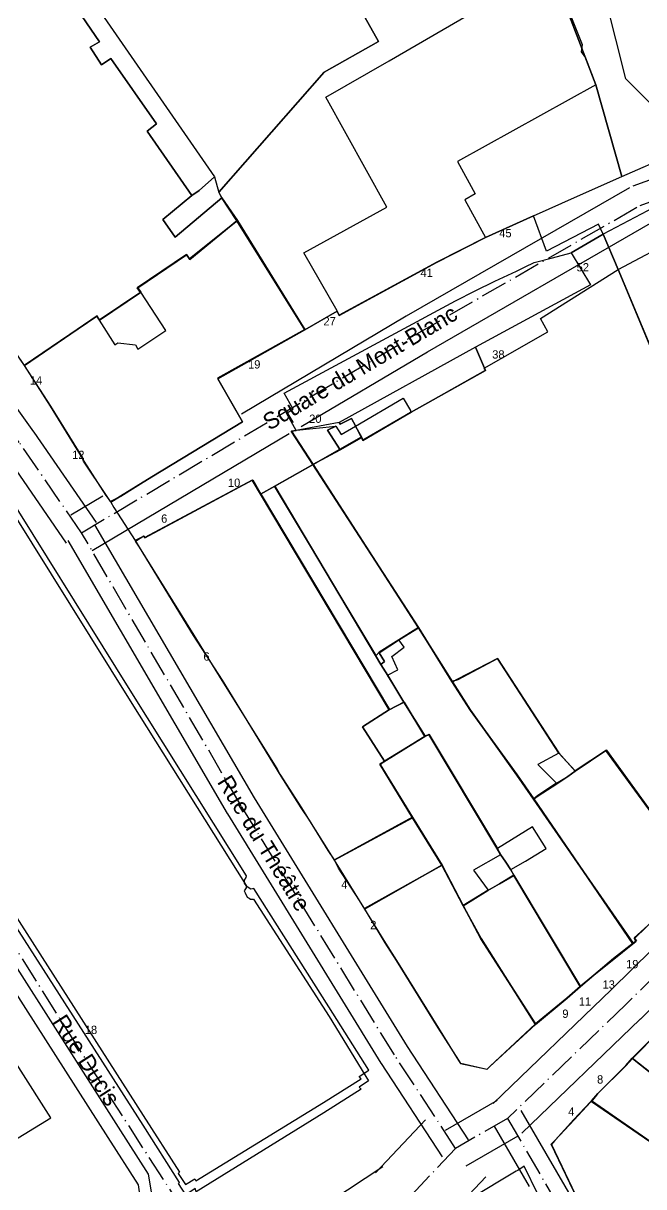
# Model space of a CAD drawing. Header units: metres. Extents: x 1927837 to 1928448, y 4266568 to 4267119.
# Drawn here: x 1928206.1 to 1928266, y 4266908.6 to 4267020.8 of the extents above; entities that cross this region are included whole.
import ezdxf
from ezdxf.enums import TextEntityAlignment as Align

# ---------------------------------------------------------------- set-up
doc = ezdxf.new("R2010")
doc.units = ezdxf.units.M
doc.linetypes.add('DASHDOT', pattern=[3.556, 2.54, -0.508, 0, -0.508])
for name, color, linetype in [('BAT_BATI', 8, 'CONTINUOUS'), ('CAD_LIMITE', 94, 'CONTINUOUS'), ('TXT_ADRESSE', 8, 'CONTINUOUS'), ('TXT_VOIE', 7, 'CONTINUOUS'), ('VOI_AXE', 1, 'DASHDOT'), ('VOI_BORDURE', 7, 'CONTINUOUS')]:
    doc.layers.add(name, color=color, linetype=linetype)

msp = doc.modelspace()

# ---------------------------------------------------------------- linework, layer by layer
at = {"layer": 'BAT_BATI'}
for points in [[(1928261.45, 4267038.16), (1928264.65, 4267039.06), (1928272.26, 4267041.25), (1928272.76, 4267038.65), (1928269.96, 4267037.55), (1928269.65, 4267035.95), (1928272.45, 4267026.74), (1928273.84, 4267022.74), (1928274.74, 4267018.63), (1928274.74, 4267015.93), (1928274.14, 4267014.83), (1928272.33, 4267012.33), (1928269.03, 4267011.53), (1928266.73, 4267012.94), (1928264.23, 4267015.44), (1928259.44, 4267034.46), (1928256.44, 4267034.16), (1928255.74, 4267037.07)], [(1928241.41, 4267017.16), (1928257.03, 4267026.26), (1928260.03, 4267018.75), (1928259.93, 4267018.05), (1928260.33, 4267017.45), (1928261.33, 4267014.84), (1928248.01, 4267007.45), (1928249.71, 4267004.35), (1928248.71, 4267003.75), (1928250.7, 4267000.14), (1928246, 4266997.74), (1928236.59, 4266992.65), (1928236.39, 4266993.05), (1928233.19, 4266998.66), (1928241.2, 4267003.05), (1928235.31, 4267013.67)], [(1928224.59, 4267005.97), (1928223.09, 4267004.67), (1928222.39, 4267004.17), (1928218.09, 4267010.38), (1928218.99, 4267011.08), (1928214.59, 4267017.39), (1928213.69, 4267016.79), (1928212.59, 4267018.49), (1928213.49, 4267018.99), (1928210.5, 4267023.4), (1928211.9, 4267024.3)], [(1928224.99, 4267004.47), (1928225.29, 4267003.97), (1928220.78, 4267000.17), (1928219.58, 4267001.87), (1928222.39, 4267004.17), (1928223.09, 4267004.67), (1928224.59, 4267005.97)], [(1928218.56, 4266977.06), (1928215.55, 4266975.16), (1928214.55, 4266974.66), (1928214.15, 4266975.26), (1928211.95, 4266978.56), (1928211.85, 4266978.86), (1928208.76, 4266983.87), (1928206.26, 4266987.78), (1928213.27, 4266992.57), (1928213.47, 4266992.17), (1928214.97, 4266989.77), (1928215.27, 4266989.97), (1928216.97, 4266989.77), (1928217.17, 4266989.37), (1928219.87, 4266991.17), (1928217.47, 4266994.87), (1928217.17, 4266995.27), (1928221.88, 4266998.47), (1928222.18, 4266998.07), (1928226.79, 4267001.77), (1928233.28, 4266991.25), (1928224.87, 4266986.56), (1928227.27, 4266982.35)], [(1928269.32, 4267000.12), (1928269.22, 4267000.63), (1928273.22, 4267002.22), (1928280.61, 4266983.6), (1928276.71, 4266982), (1928274.01, 4266988.41), (1928268.1, 4266986.01), (1928263.51, 4266997.03)], [(1928268.1, 4266986.01), (1928275.29, 4266968.7), (1928276.29, 4266966.29), (1928276.69, 4266966.39), (1928284.49, 4266952.07), (1928276.17, 4266943.67), (1928271.16, 4266938.58), (1928262.37, 4266950.69), (1928259.36, 4266948.69), (1928257.76, 4266950.4), (1928251.87, 4266959.51), (1928248.06, 4266957.51), (1928247.46, 4266957.31), (1928244.26, 4266962.52), (1928234.07, 4266978.24), (1928236.68, 4266979.64), (1928238.78, 4266980.84), (1928238.88, 4266980.54), (1928243.48, 4266983.24), (1928250.69, 4266987.33), (1928250.59, 4266987.53), (1928256.7, 4266991.03), (1928256, 4266992.33), (1928263.51, 4266997.03)], [(1928242.78, 4266984.64), (1928243.48, 4266983.44), (1928243.48, 4266983.24), (1928238.88, 4266980.54), (1928238.78, 4266980.84), (1928238.18, 4266981.94)], [(1928231.97, 4266981.45), (1928232.47, 4266981.55), (1928236.28, 4266981.94), (1928235.48, 4266981.54), (1928236.68, 4266979.64), (1928234.07, 4266978.24)], [(1928236.68, 4266979.64), (1928235.48, 4266981.54), (1928236.28, 4266981.94), (1928236.78, 4266981.14), (1928238.18, 4266981.94), (1928238.78, 4266980.84)], [(1928230.37, 4266976.14), (1928234.07, 4266978.24), (1928244.26, 4266962.52), (1928242.36, 4266961.32), (1928240.46, 4266960.12), (1928240.16, 4266959.82)], [(1928235.54, 4266941.01), (1928233.74, 4266943.92), (1928232.94, 4266945.12), (1928230.84, 4266948.42), (1928230.54, 4266948.92), (1928225.35, 4266957.43), (1928222.55, 4266961.74), (1928217.35, 4266970.25), (1928216.95, 4266970.85), (1928217.75, 4266971.35), (1928217.85, 4266971.15), (1928228.27, 4266976.75), (1928229.06, 4266975.34), (1928241.45, 4266954.62), (1928238.85, 4266952.92), (1928240.95, 4266949.61), (1928240.55, 4266949.31), (1928243.65, 4266944.21), (1928236.14, 4266940.11)], [(1928247.46, 4266957.31), (1928249.26, 4266954.51), (1928253.76, 4266948.3), (1928255.36, 4266946), (1928260.15, 4266938.99), (1928264.95, 4266932.08), (1928263.05, 4266930.58), (1928261.15, 4266928.98), (1928259.84, 4266927.88), (1928253.45, 4266938.59), (1928253.15, 4266939.19), (1928254.55, 4266939.99), (1928256.55, 4266941.19), (1928255.25, 4266943.29), (1928251.85, 4266941.2), (1928245.26, 4266952.21), (1928244.86, 4266952.01), (1928242.86, 4266955.32), (1928241.26, 4266957.92), (1928242.26, 4266958.42), (1928241.66, 4266959.72), (1928242.86, 4266960.62), (1928242.36, 4266961.32), (1928244.26, 4266962.52)], [(1928257.76, 4266950.4), (1928255.76, 4266949.3), (1928257.56, 4266947.5), (1928255.76, 4266946.3), (1928255.36, 4266946), (1928253.76, 4266948.3), (1928249.26, 4266954.51), (1928247.46, 4266957.31), (1928248.06, 4266957.51), (1928251.87, 4266959.51)], [(1928241.45, 4266954.62), (1928242.86, 4266955.32), (1928244.86, 4266952.01), (1928240.95, 4266949.61), (1928238.85, 4266952.92)], [(1928251.85, 4266941.2), (1928252.15, 4266940.6), (1928249.55, 4266939.1), (1928250.95, 4266937.19), (1928248.54, 4266935.7), (1928246.54, 4266939.6), (1928243.65, 4266944.21), (1928240.55, 4266949.31), (1928240.95, 4266949.61), (1928244.86, 4266952.01), (1928245.26, 4266952.21)], [(1928255.76, 4266946.3), (1928257.56, 4266947.5), (1928258.66, 4266948.19), (1928259.36, 4266948.69), (1928262.37, 4266950.69), (1928271.16, 4266938.58), (1928268.36, 4266935.78), (1928267.36, 4266934.68), (1928265.05, 4266932.58), (1928265.25, 4266932.28), (1928264.95, 4266932.08), (1928260.15, 4266938.99), (1928255.36, 4266946)], [(1928243.65, 4266944.21), (1928246.54, 4266939.6), (1928239.03, 4266935.4), (1928238.54, 4266936.2), (1928236.54, 4266939.31), (1928236.14, 4266940.11)], [(1928248.13, 4266920.78), (1928246.13, 4266923.89), (1928242.13, 4266930.4), (1928241.03, 4266932.1), (1928239.03, 4266935.4), (1928246.54, 4266939.6), (1928248.54, 4266935.7), (1928250.24, 4266932.49), (1928255.54, 4266924.28), (1928251.13, 4266920.18), (1928250.83, 4266919.88), (1928248.33, 4266920.48)], [(1928259.84, 4266927.88), (1928258.54, 4266926.78), (1928255.54, 4266924.28), (1928250.24, 4266932.49), (1928248.54, 4266935.7), (1928250.95, 4266937.19), (1928252.05, 4266937.79), (1928253.45, 4266938.59)]]:
    msp.add_lwpolyline(points, close=True, dxfattribs=at)
for points in [[(1928210.5, 4267023.4), (1928213.49, 4267018.99), (1928212.59, 4267018.49), (1928213.69, 4267016.79), (1928214.59, 4267017.39), (1928218.99, 4267011.08), (1928218.09, 4267010.38), (1928222.39, 4267004.17), (1928219.58, 4267001.87), (1928220.78, 4267000.17), (1928225.29, 4267003.97), (1928226.79, 4267001.77), (1928222.18, 4266998.07), (1928221.88, 4266998.47), (1928217.17, 4266995.27), (1928217.47, 4266994.87), (1928213.47, 4266992.17), (1928213.27, 4266992.57), (1928206.26, 4266987.78), (1928202.26, 4266993.58)], [(1928203.05, 4266976.87), (1928216.44, 4266955.44), (1928227.63, 4266937.62), (1928227.63, 4266937.42), (1928227.43, 4266937.12), (1928227.53, 4266936.92), (1928227.73, 4266936.51), (1928227.93, 4266936.41), (1928228.03, 4266936.31), (1928228.23, 4266936.31), (1928228.33, 4266936.31), (1928235.62, 4266925), (1928239.42, 4266918.79), (1928238.52, 4266918.19), (1928238.72, 4266917.99), (1928235.11, 4266915.69), (1928222.8, 4266908.1), (1928222.7, 4266908.4), (1928221.8, 4266907.8), (1928221.1, 4266908.9), (1928221.2, 4266909), (1928217.7, 4266914.51), (1928186.72, 4266962.87)], [(1928199.21, 4266939.54), (1928215.3, 4266914.31), (1928218.19, 4266909.8), (1928218.59, 4266907.3), (1928220.08, 4266897.69), (1928207.17, 4266890.6), (1928206.37, 4266890.2), (1928204.06, 4266888.9)], [(1928199.48, 4266909.52), (1928208.79, 4266915.22), (1928202.6, 4266924.93)], [(1928282.64, 4266906.94), (1928264.84, 4266920.97), (1928267.45, 4266923.57), (1928268.25, 4266924.47), (1928268.45, 4266924.57), (1928280.75, 4266915.85), (1928283.05, 4266914.55), (1928282.85, 4266914.35), (1928281.35, 4266912.15), (1928283.05, 4266910.74), (1928283.65, 4266911.74), (1928283.85, 4266911.94), (1928284.05, 4266911.94), (1928284.25, 4266911.84), (1928286.65, 4266910.34), (1928287.55, 4266911.74), (1928287.75, 4266911.94), (1928290.55, 4266910.14), (1928298.55, 4266905.42)], [(1928272.74, 4266908.45), (1928272.74, 4266908.65), (1928260.93, 4266916.87), (1928261.54, 4266917.57), (1928264.24, 4266920.27), (1928264.84, 4266920.97), (1928282.64, 4266906.94)], [(1928261.02, 4266904.36), (1928257.03, 4266912.67), (1928257.43, 4266913.07), (1928259.23, 4266915.07), (1928260.83, 4266916.77), (1928260.93, 4266916.87), (1928272.74, 4266908.65), (1928272.74, 4266908.45)]]:
    msp.add_lwpolyline(points, dxfattribs=at)
at = {"layer": 'CAD_LIMITE'}
for points in [[(1928226.74, 4267001.73), (1928225.24, 4267003.99), (1928224.98, 4267004.51), (1928235.15, 4267016.09), (1928240.39, 4267019.02), (1928238.78, 4267021.89), (1928234.22, 4267030.11), (1928232.61, 4267033.04), (1928232.37, 4267033.33), (1928228.73, 4267040.01), (1928225.41, 4267046.07), (1928224, 4267048.61), (1928195.33, 4267030.24)], [(1928226.74, 4267001.73), (1928233.27, 4266991.24), (1928236.41, 4266993.02), (1928236.58, 4266992.62), (1928245.99, 4266997.72), (1928250.72, 4267000.14), (1928255.34, 4267002.23), (1928259.59, 4267004.11), (1928263.84, 4267006), (1928261.35, 4267014.86), (1928256.99, 4267026.21)], [(1928256.99, 4267026.21), (1928261.35, 4267014.86), (1928263.84, 4267006), (1928268.7, 4267008.14), (1928272.46, 4267009.22), (1928276.24, 4267010.3), (1928276.07, 4267011.62), (1928278.23, 4267011.91), (1928280.38, 4267012.19), (1928284.49, 4267012.75), (1928288.6, 4267013.32), (1928289.05, 4267011.68), (1928293.13, 4267012.98), (1928293.24, 4267012.72), (1928293.8, 4267010.92), (1928294.36, 4267009.1), (1928294.61, 4267009.1), (1928297.16, 4267009.69), (1928297.72, 4267009.79)], [(1928238.78, 4267021.89), (1928240.39, 4267019.02), (1928235.15, 4267016.09), (1928224.98, 4267004.51), (1928225.24, 4267003.99), (1928226.74, 4267001.73)], [(1928262.06, 4267000.45), (1928263.51, 4266997.03), (1928268.12, 4266985.97), (1928274.04, 4266988.43), (1928276.71, 4266982.03), (1928280.51, 4266983.6), (1928277.89, 4266990.31), (1928277.3, 4266991.89), (1928276.72, 4266993.46), (1928271.9, 4267005.49), (1928271.11, 4267005.24), (1928270.44, 4267004.87), (1928266.33, 4267002.71), (1928262.06, 4267000.45)], [(1928202.3, 4266993.54), (1928206.22, 4266987.8), (1928213.22, 4266992.54), (1928213.48, 4266992.16), (1928217.44, 4266994.83), (1928217.12, 4266995.28), (1928221.88, 4266998.49), (1928222.2, 4266998.01), (1928226.74, 4267001.73)], [(1928226.74, 4267001.73), (1928222.2, 4266998.01), (1928221.88, 4266998.49), (1928217.12, 4266995.28), (1928217.44, 4266994.83), (1928213.48, 4266992.16), (1928213.22, 4266992.54), (1928206.22, 4266987.8), (1928208.75, 4266983.85), (1928211.84, 4266978.88), (1928211.98, 4266978.57), (1928214.11, 4266975.24), (1928214.57, 4266974.59), (1928215.51, 4266975.17), (1928218.53, 4266977.06), (1928227.29, 4266982.36), (1928224.89, 4266986.51), (1928233.27, 4266991.24), (1928226.74, 4267001.73)], [(1928214.57, 4266974.59), (1928214.88, 4266974.09), (1928216.94, 4266970.89), (1928217.75, 4266971.33), (1928217.86, 4266971.19), (1928228.22, 4266976.71), (1928229.01, 4266975.37), (1928230.39, 4266976.15), (1928234.09, 4266978.23), (1928232, 4266981.46), (1928232.46, 4266981.52), (1928231.53, 4266983.18), (1928232.16, 4266983.56), (1928231.28, 4266985.1), (1928247.8, 4266994.02), (1928249.7, 4266994.97), (1928251.59, 4266995.91), (1928253.68, 4266996.88), (1928254.52, 4266997.3), (1928255.39, 4266997.71), (1928257.18, 4266998.17), (1928258.96, 4266998.65), (1928262.06, 4267000.45), (1928261.59, 4267001.41), (1928256.57, 4266998.82), (1928255.34, 4267002.23), (1928250.72, 4267000.14), (1928245.99, 4266997.72), (1928236.58, 4266992.62), (1928236.41, 4266993.02), (1928233.27, 4266991.24), (1928224.89, 4266986.51), (1928227.29, 4266982.36), (1928218.53, 4266977.06), (1928215.51, 4266975.17), (1928214.57, 4266974.59)], [(1928268.12, 4266985.97), (1928263.51, 4266997.03), (1928262.06, 4267000.45), (1928258.96, 4266998.65), (1928260.83, 4266995.56), (1928249.73, 4266989.54), (1928250.61, 4266987.53), (1928250.71, 4266987.31), (1928243.53, 4266983.27), (1928238.89, 4266980.57), (1928238.73, 4266980.88), (1928236.62, 4266979.67), (1928234.09, 4266978.23)], [(1928238.73, 4266980.88), (1928238.89, 4266980.57), (1928243.53, 4266983.27), (1928250.71, 4266987.31), (1928250.61, 4266987.53), (1928249.73, 4266989.54), (1928236.61, 4266982.29), (1928236.69, 4266982.13), (1928237.79, 4266982.68), (1928238.18, 4266981.97), (1928238.73, 4266980.88)], [(1928234.09, 4266978.23), (1928236.62, 4266979.67), (1928238.73, 4266980.88), (1928238.18, 4266981.97), (1928237.79, 4266982.68), (1928236.69, 4266982.13), (1928236.61, 4266982.29), (1928232.46, 4266981.52), (1928232, 4266981.46), (1928234.09, 4266978.23)], [(1928230.39, 4266976.15), (1928240.11, 4266959.82), (1928240.6, 4266958.95), (1928240.97, 4266959.23), (1928240.45, 4266960.06), (1928242.4, 4266961.36), (1928244.23, 4266962.48), (1928234.09, 4266978.23), (1928230.39, 4266976.15)], [(1928234.09, 4266978.23), (1928244.23, 4266962.48), (1928247.51, 4266957.29), (1928248.02, 4266957.53), (1928251.85, 4266959.53), (1928257.79, 4266950.42), (1928259.36, 4266948.65), (1928262.32, 4266950.65), (1928271.13, 4266938.57)], [(1928186.75, 4266963.83), (1928217.69, 4266915.46), (1928221.19, 4266909.98), (1928221.07, 4266909.85), (1928221.78, 4266908.8), (1928222.67, 4266909.35), (1928222.79, 4266909.14), (1928235.08, 4266916.7), (1928238.73, 4266918.97), (1928238.53, 4266919.22), (1928239.46, 4266919.82), (1928235.59, 4266925.94), (1928228.36, 4266937.33), (1928228.23, 4266937.32), (1928228.07, 4266937.29), (1928227.91, 4266937.38), (1928227.69, 4266937.52), (1928227.48, 4266937.86), (1928227.46, 4266938.15), (1928227.62, 4266938.4), (1928227.65, 4266938.56), (1928216.45, 4266956.47), (1928203.07, 4266977.87)], [(1928216.94, 4266970.89), (1928217.31, 4266970.26), (1928222.57, 4266961.77), (1928225.29, 4266957.39), (1928230.58, 4266948.91), (1928230.87, 4266948.38), (1928232.95, 4266945.11), (1928233.72, 4266943.88), (1928235.55, 4266941), (1928236.1, 4266940.09), (1928243.66, 4266944.17), (1928240.53, 4266949.32), (1928240.9, 4266949.56), (1928244.88, 4266952.02), (1928242.84, 4266955.32), (1928241.43, 4266954.57), (1928229.01, 4266975.37), (1928228.22, 4266976.71), (1928217.86, 4266971.19), (1928217.75, 4266971.33), (1928216.94, 4266970.89)], [(1928229.01, 4266975.37), (1928241.43, 4266954.57), (1928242.84, 4266955.32), (1928241.28, 4266957.87), (1928240.6, 4266958.95), (1928240.11, 4266959.82), (1928230.39, 4266976.15), (1928229.01, 4266975.37)], [(1928244.23, 4266962.48), (1928242.4, 4266961.36), (1928240.45, 4266960.06), (1928240.97, 4266959.23), (1928240.6, 4266958.95), (1928241.28, 4266957.87), (1928242.84, 4266955.32), (1928244.88, 4266952.02), (1928245.25, 4266952.19), (1928251.81, 4266941.22), (1928252.15, 4266940.62), (1928252.65, 4266939.89), (1928253.14, 4266939.15), (1928253.42, 4266938.62), (1928259.86, 4266927.88), (1928261.15, 4266928.98), (1928263.08, 4266930.52), (1928264.91, 4266932.01), (1928260.14, 4266938.98), (1928255.33, 4266945.95), (1928253.72, 4266948.28), (1928249.26, 4266954.53), (1928247.51, 4266957.29), (1928244.23, 4266962.48)], [(1928247.51, 4266957.29), (1928249.26, 4266954.53), (1928253.72, 4266948.28), (1928255.33, 4266945.95), (1928255.79, 4266946.27), (1928257.57, 4266947.43), (1928258.64, 4266948.16), (1928259.36, 4266948.65), (1928257.79, 4266950.42), (1928251.85, 4266959.53), (1928248.02, 4266957.53), (1928247.51, 4266957.29)], [(1928243.66, 4266944.17), (1928246.5, 4266939.6), (1928248.55, 4266935.66), (1928250.94, 4266937.16), (1928252.04, 4266937.79), (1928253.42, 4266938.62), (1928253.14, 4266939.15), (1928252.65, 4266939.89), (1928252.15, 4266940.62), (1928251.81, 4266941.22), (1928245.25, 4266952.19), (1928244.88, 4266952.02), (1928240.9, 4266949.56), (1928240.53, 4266949.32), (1928243.66, 4266944.17)], [(1928259.36, 4266948.65), (1928258.64, 4266948.16), (1928257.57, 4266947.43), (1928255.79, 4266946.27), (1928255.33, 4266945.95), (1928260.14, 4266938.98), (1928264.91, 4266932.01), (1928265.21, 4266932.24), (1928265.07, 4266932.52), (1928267.33, 4266934.7), (1928268.31, 4266935.76), (1928271.13, 4266938.57), (1928262.32, 4266950.65), (1928259.36, 4266948.65)], [(1928236.1, 4266940.09), (1928236.58, 4266939.3), (1928238.51, 4266936.2), (1928239.03, 4266935.35), (1928246.5, 4266939.6), (1928243.66, 4266944.17), (1928236.1, 4266940.09)], [(1928248.55, 4266935.66), (1928246.5, 4266939.6), (1928239.03, 4266935.35), (1928241.07, 4266932.08), (1928242.11, 4266930.4), (1928246.16, 4266923.88), (1928248.11, 4266920.75), (1928248.3, 4266920.45), (1928250.85, 4266919.92), (1928251.13, 4266920.18), (1928255.53, 4266924.22), (1928250.28, 4266932.51), (1928248.55, 4266935.66)], [(1928205.31, 4266889.18), (1928206.16, 4266889.61), (1928219.03, 4266896.71), (1928217.59, 4266906.3), (1928217.25, 4266908.77), (1928214.33, 4266913.32), (1928198.2, 4266938.57)], [(1928253.42, 4266938.62), (1928252.04, 4266937.79), (1928250.94, 4266937.16), (1928248.55, 4266935.66), (1928250.28, 4266932.51), (1928255.53, 4266924.22), (1928258.58, 4266926.78), (1928259.86, 4266927.88), (1928253.42, 4266938.62)], [(1928268.41, 4266924.51), (1928268.27, 4266924.43), (1928267.48, 4266923.58), (1928264.87, 4266920.95), (1928282.61, 4266906.91), (1928283.08, 4266906.58), (1928285.13, 4266909.1), (1928283.06, 4266910.73), (1928283.62, 4266911.69), (1928284.66, 4266913.37), (1928283.92, 4266913.78), (1928282.89, 4266914.34), (1928283.04, 4266914.56), (1928280.76, 4266915.82), (1928268.41, 4266924.51)], [(1928260.94, 4266916.81), (1928272.77, 4266908.65), (1928272.71, 4266908.44), (1928280.01, 4266903.43), (1928280.14, 4266903.63), (1928280.8, 4266904.5), (1928282.61, 4266906.91), (1928264.87, 4266920.95), (1928264.22, 4266920.25), (1928261.49, 4266917.53), (1928260.94, 4266916.81)], [(1928260.94, 4266916.81), (1928260.82, 4266916.72), (1928259.26, 4266915.04), (1928257.4, 4266913.03), (1928257.07, 4266912.64), (1928261.03, 4266904.36), (1928265.87, 4266907.33), (1928271.39, 4266900.35), (1928271.61, 4266900.56), (1928273.17, 4266898.62), (1928274.72, 4266896.79), (1928276.04, 4266897.5), (1928276.22, 4266897.22), (1928282.82, 4266901.33), (1928282.28, 4266901.91), (1928280.01, 4266903.43), (1928272.71, 4266908.44), (1928272.77, 4266908.65), (1928260.94, 4266916.81)], [(1928257.45, 4266882.29), (1928265.38, 4266885.31), (1928263.18, 4266890.77), (1928260.1, 4266898.94), (1928257.06, 4266905.17), (1928254.44, 4266910.55), (1928253.83, 4266910.16), (1928253.67, 4266910.09), (1928249.23, 4266907.4), (1928248.73, 4266907.12), (1928247.62, 4266905.2), (1928247.33, 4266904.83), (1928247.55, 4266904.34), (1928249.51, 4266900.41), (1928249.67, 4266900.09), (1928252.76, 4266893.9), (1928255.46, 4266888.42), (1928255.66, 4266888.11), (1928256.02, 4266886.68), (1928257.09, 4266883.4), (1928257.32, 4266882.6), (1928257.45, 4266882.29)]]:
    msp.add_lwpolyline(points, dxfattribs=at)
at = {"layer": 'VOI_AXE'}
for points in [[(1928265.62, 4267003.23), (1928284.94, 4267010.22)], [(1928211.75, 4266971.66), (1928205.75, 4266980.37), (1928198.56, 4266990.38), (1928190.16, 4267003)], [(1928211.75, 4266971.66), (1928244.09, 4266990.84), (1928265.62, 4267003.23)], [(1928247.82, 4266912.28), (1928241.92, 4266921.29), (1928227.14, 4266945.32), (1928211.75, 4266971.66)], [(1928227.59, 4266896.98), (1928211.3, 4266922.22), (1928197.11, 4266944.75)], [(1928277.87, 4266939.57), (1928264.25, 4266926.17), (1928252.83, 4266915.17)], [(1928252.83, 4266915.17), (1928247.82, 4266912.28)], [(1928252.83, 4266915.17), (1928261.72, 4266899.85), (1928265.61, 4266889.74)], [(1928247.82, 4266912.28), (1928243.01, 4266907.18)]]:
    msp.add_lwpolyline(points, dxfattribs=at)
at = {"layer": 'VOI_BORDURE'}
for points in [[(1928264.94, 4267005.11), (1928284.26, 4267012.1)], [(1928227.17, 4266983.13), (1928243.07, 4266992.56), (1928243.09, 4266992.58), (1928264.62, 4267004.96)], [(1928213.19, 4266972.65), (1928207.19, 4266981.36), (1928207.17, 4266981.39), (1928199.99, 4266991.38), (1928191.62, 4267003.97)], [(1928210.31, 4266970.66), (1928204.32, 4266979.36), (1928197.13, 4266989.36), (1928197.1, 4266989.42), (1928188.7, 4267002.03)], [(1928232.93, 4266981.89), (1928245.1, 4266989.11), (1928266.62, 4267001.5)], [(1928212.77, 4266969.94), (1928231.77, 4266981.21)], [(1928210.73, 4266973.38), (1928213.82, 4266975.21)], [(1928249.08, 4266913.1), (1928243.19, 4266922.09), (1928228.42, 4266946.09), (1928213.04, 4266972.41)], [(1928246.57, 4266911.46), (1928240.67, 4266920.47), (1928240.65, 4266920.5), (1928225.86, 4266944.54), (1928225.84, 4266944.57), (1928210.45, 4266970.9)], [(1928276.47, 4266941), (1928262.85, 4266927.61), (1928251.44, 4266916.61)], [(1928279.27, 4266938.14), (1928265.65, 4266924.75), (1928265.63, 4266924.73), (1928254.21, 4266913.73)], [(1928251.83, 4266916.91), (1928246.82, 4266914.01)], [(1928254.12, 4266915.93), (1928259.97, 4266905.86)], [(1928244.91, 4266915.02), (1928240.1, 4266909.92)], [(1928251.53, 4266914.42), (1928254.91, 4266908.59)], [(1928253.83, 4266913.44), (1928248.82, 4266910.55)], [(1928240.81, 4266910.51), (1928225.38, 4266900.32)], [(1928250.73, 4266909.53), (1928245.92, 4266904.43)]]:
    msp.add_lwpolyline(points, dxfattribs=at)

# ---------------------------------------------------------------- texts
at = {"layer": 'TXT_ADRESSE'}
for s, p in [('45', (1928252.03, 4267000.15)), ('41', (1928244.44, 4266996.33)), ('52', (1928259.49, 4266996.86)), ('27', (1928235.08, 4266991.65)), ('38', (1928251.35, 4266988.45)), ('19', (1928227.81, 4266987.49)), ('14', (1928206.77, 4266985.95)), ('20', (1928233.7, 4266982.25)), ('12', (1928210.85, 4266978.76)), ('10', (1928225.87, 4266976.08)), ('6', (1928219.43, 4266972.62)), ('6', (1928223.51, 4266959.32)), ('4', (1928236.8, 4266937.33)), ('2', (1928239.59, 4266933.42)), ('19', (1928264.26, 4266929.65)), ('13', (1928261.99, 4266927.68)), ('11', (1928259.7, 4266926.04)), ('9', (1928258.11, 4266924.87)), ('18', (1928212.07, 4266923.31)), ('8', (1928261.46, 4266918.53)), ('4', (1928258.68, 4266915.43))]:
    msp.add_text(s, height=0.8, dxfattribs=at).set_placement(p)
at = {"layer": 'TXT_VOIE'}
for s, rotation, p in [('Square du Mont-Blanc', 30.6748, (1928238.6, 4266987.59)), ('Rue du Théâtre', 301.6066, (1928229.36, 4266941.71)), ('Rue Ducis', 302.7143, (1928212.23, 4266920.79))]:
    msp.add_text(s, height=1.6, rotation=rotation, dxfattribs=at).set_placement(p, align=Align.MIDDLE_CENTER)

doc.saveas('drawing.dxf')
